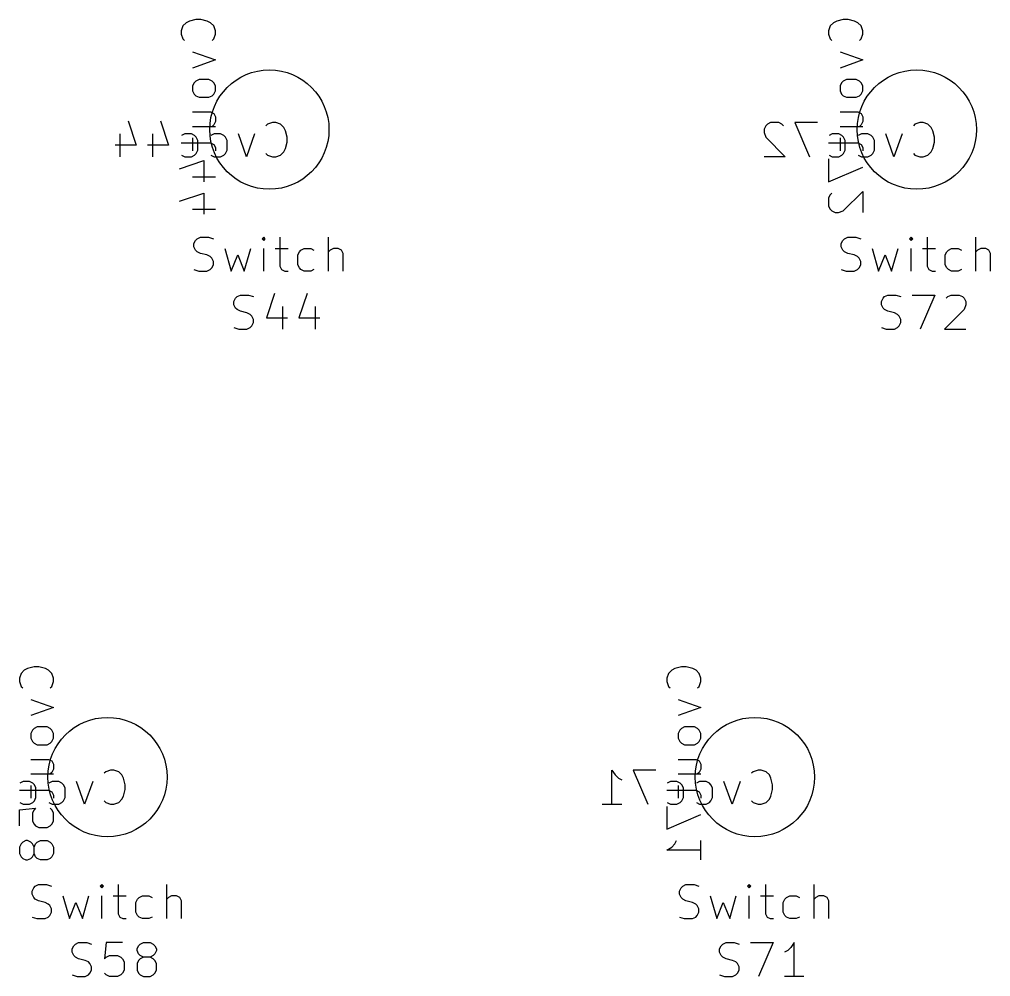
# Model space of a CAD drawing. Extents: x -8 to 301, y -173 to 11.
# Drawn here: x 272.91 to 301.42, y -67.35 to -39.27 of the extents above; entities that cross this region are included whole.
import ezdxf

# ---------------------------------------------------------------- set-up
doc = ezdxf.new("R2010")
doc.units = 0
doc.layers.add('BLACK', color=7, linetype='CONTINUOUS')

msp = doc.modelspace()

# ---------------------------------------------------------------- linework, layer by layer
at = {"layer": 'BLACK', "linetype": 'CONTINUOUS'}
for p, q in [((277.902914, -39.314284), (277.807676, -39.361903)), ((278.09339, -39.266665), (277.902914, -39.314284)), ((278.236247, -39.266665), (278.09339, -39.266665)), ((278.426723, -39.314284), (278.236247, -39.266665)), ((278.521961, -39.361903), (278.426723, -39.314284)), ((296.902914, -39.314284), (296.807676, -39.361903)), ((297.09339, -39.266665), (296.902914, -39.314284)), ((297.236247, -39.266665), (297.09339, -39.266665)), ((297.426723, -39.314284), (297.236247, -39.266665)), ((297.521961, -39.361903), (297.426723, -39.314284)), ((277.712438, -39.457141), (277.664819, -39.599998)), ((277.664819, -39.599998), (277.664819, -39.695236)), ((277.807676, -39.361903), (277.712438, -39.457141)), ((278.6172, -39.457141), (278.521961, -39.361903)), ((278.664819, -39.599998), (278.6172, -39.457141)), ((278.664819, -39.695236), (278.664819, -39.599998)), ((296.712438, -39.457141), (296.664819, -39.599998)), ((296.664819, -39.599998), (296.664819, -39.695236)), ((296.807676, -39.361903), (296.712438, -39.457141)), ((297.6172, -39.457141), (297.521961, -39.361903)), ((297.664819, -39.599998), (297.6172, -39.457141)), ((297.664819, -39.695236), (297.664819, -39.599998)), ((277.664819, -39.695236), (277.712438, -39.838093)), ((277.712438, -39.838093), (277.760057, -39.885712)), ((278.56958, -39.885712), (278.6172, -39.838093)), ((278.6172, -39.838093), (278.664819, -39.695236)), ((296.664819, -39.695236), (296.712438, -39.838093)), ((296.712438, -39.838093), (296.760057, -39.885712)), ((297.56958, -39.885712), (297.6172, -39.838093)), ((297.6172, -39.838093), (297.664819, -39.695236)), ((277.998152, -40.219046), (278.664819, -40.457141)), ((278.664819, -40.457141), (277.998152, -40.695236)), ((296.998152, -40.219046), (297.664819, -40.457141)), ((297.664819, -40.457141), (296.998152, -40.695236)), ((278.188628, -41.02857), (278.09339, -41.076189)), ((278.474342, -41.02857), (278.188628, -41.02857)), ((278.56958, -41.076189), (278.474342, -41.02857)), ((297.188628, -41.02857), (297.09339, -41.076189)), ((297.474342, -41.02857), (297.188628, -41.02857)), ((297.56958, -41.076189), (297.474342, -41.02857)), ((278.045771, -41.123808), (277.998152, -41.219046)), ((277.998152, -41.219046), (277.998152, -41.361903)), ((278.09339, -41.076189), (278.045771, -41.123808)), ((278.6172, -41.123808), (278.56958, -41.076189)), ((278.664819, -41.219046), (278.6172, -41.123808)), ((278.664819, -41.361903), (278.664819, -41.219046)), ((297.045771, -41.123808), (296.998152, -41.219046)), ((296.998152, -41.219046), (296.998152, -41.361903)), ((297.09339, -41.076189), (297.045771, -41.123808)), ((297.6172, -41.123808), (297.56958, -41.076189)), ((297.664819, -41.219046), (297.6172, -41.123808)), ((297.664819, -41.361903), (297.664819, -41.219046)), ((277.998152, -41.361903), (278.045771, -41.457141)), ((278.045771, -41.457141), (278.09339, -41.50476)), ((278.09339, -41.50476), (278.188628, -41.552379)), ((278.188628, -41.552379), (278.474342, -41.552379)), ((278.474342, -41.552379), (278.56958, -41.50476)), ((278.56958, -41.50476), (278.6172, -41.457141)), ((278.6172, -41.457141), (278.664819, -41.361903)), ((296.998152, -41.361903), (297.045771, -41.457141)), ((297.045771, -41.457141), (297.09339, -41.50476)), ((297.09339, -41.50476), (297.188628, -41.552379)), ((297.188628, -41.552379), (297.474342, -41.552379)), ((297.474342, -41.552379), (297.56958, -41.50476)), ((297.56958, -41.50476), (297.6172, -41.457141)), ((297.6172, -41.457141), (297.664819, -41.361903)), ((277.998152, -41.980951), (278.521961, -41.980951)), ((278.521961, -41.980951), (278.6172, -42.02857)), ((278.6172, -42.02857), (278.664819, -42.123808)), ((278.664819, -42.123808), (278.664819, -42.266665)), ((296.998152, -41.980951), (297.521961, -41.980951)), ((297.521961, -41.980951), (297.6172, -42.02857)), ((297.6172, -42.02857), (297.664819, -42.123808)), ((297.664819, -42.123808), (297.664819, -42.266665)), ((276.103332, -42.2472), (276.341427, -42.961485)), ((277.055713, -42.2472), (277.293808, -42.961485)), ((277.998152, -42.409522), (278.664819, -42.409522)), ((278.6172, -42.361903), (278.56958, -42.409522)), ((278.664819, -42.266665), (278.6172, -42.361903)), ((280.198571, -42.342438), (280.150952, -42.390057)), ((280.341428, -42.294819), (280.198571, -42.342438)), ((280.436666, -42.294819), (280.341428, -42.294819)), ((280.579523, -42.342438), (280.436666, -42.294819)), ((280.674761, -42.437676), (280.579523, -42.342438)), ((280.72238, -42.532914), (280.674761, -42.437676)), ((294.817618, -42.390057), (294.769999, -42.485295)), ((294.865237, -42.342438), (294.817618, -42.390057)), ((294.960475, -42.294819), (294.865237, -42.342438)), ((295.19857, -42.294819), (294.960475, -42.294819)), ((295.293808, -42.342438), (295.19857, -42.294819)), ((295.341427, -42.390057), (295.293808, -42.342438)), ((296.341427, -42.294819), (295.674761, -42.294819)), ((295.674761, -42.294819), (296.103332, -43.294819)), ((296.998152, -42.409522), (297.664819, -42.409522)), ((297.6172, -42.361903), (297.56958, -42.409522)), ((297.664819, -42.266665), (297.6172, -42.361903)), ((299.198571, -42.342438), (299.150952, -42.390057)), ((299.341428, -42.294819), (299.198571, -42.342438)), ((299.436666, -42.294819), (299.341428, -42.294819)), ((299.579523, -42.342438), (299.436666, -42.294819)), ((299.674761, -42.437676), (299.579523, -42.342438)), ((299.72238, -42.532914), (299.674761, -42.437676)), ((275.865237, -42.628152), (275.865237, -43.294819)), ((276.817618, -42.628152), (276.817618, -43.294819)), ((277.769999, -42.628152), (277.674761, -42.675771)), ((277.960475, -42.628152), (277.769999, -42.628152)), ((278.055713, -42.675771), (277.960475, -42.628152)), ((277.998152, -42.742856), (277.998152, -43.123808)), ((278.103332, -42.72339), (278.055713, -42.675771)), ((278.150951, -42.818628), (278.103332, -42.72339)), ((278.627142, -42.628152), (278.531904, -42.675771)), ((278.817618, -42.628152), (278.627142, -42.628152)), ((278.912856, -42.675771), (278.817618, -42.628152)), ((278.960475, -42.72339), (278.912856, -42.675771)), ((279.008094, -42.818628), (278.960475, -42.72339)), ((279.579523, -43.294819), (279.341428, -42.628152)), ((279.817618, -42.628152), (279.579523, -43.294819)), ((280.769999, -42.72339), (280.72238, -42.532914)), ((280.769999, -42.866247), (280.769999, -42.72339)), ((294.769999, -42.485295), (294.769999, -42.580533)), ((294.769999, -42.580533), (294.817618, -42.72339)), ((294.817618, -42.72339), (295.389046, -43.294819)), ((296.769999, -42.628152), (296.674761, -42.675771)), ((296.960475, -42.628152), (296.769999, -42.628152)), ((297.055713, -42.675771), (296.960475, -42.628152)), ((296.998152, -42.742856), (296.998152, -43.123808)), ((297.103332, -42.72339), (297.055713, -42.675771)), ((297.150951, -42.818628), (297.103332, -42.72339)), ((297.627142, -42.628152), (297.531904, -42.675771)), ((297.817618, -42.628152), (297.627142, -42.628152)), ((297.912856, -42.675771), (297.817618, -42.628152)), ((297.960475, -42.72339), (297.912856, -42.675771)), ((298.008094, -42.818628), (297.960475, -42.72339)), ((298.579523, -43.294819), (298.341428, -42.628152)), ((298.817618, -42.628152), (298.579523, -43.294819)), ((299.769999, -42.72339), (299.72238, -42.532914)), ((299.769999, -42.866247), (299.769999, -42.72339)), ((276.341427, -42.961485), (275.72238, -42.961485)), ((277.293808, -42.961485), (276.674761, -42.961485)), ((277.664819, -42.885713), (278.521961, -42.885713)), ((278.150951, -43.104342), (278.150951, -42.818628)), ((278.521961, -42.885713), (278.6172, -42.933332)), ((278.6172, -42.933332), (278.664819, -43.02857)), ((278.664819, -43.02857), (278.664819, -43.123808)), ((279.008094, -43.104342), (279.008094, -42.818628)), ((280.72238, -43.056723), (280.769999, -42.866247)), ((296.664819, -42.885713), (297.521961, -42.885713)), ((297.150951, -43.104342), (297.150951, -42.818628)), ((297.521961, -42.885713), (297.6172, -42.933332)), ((297.6172, -42.933332), (297.664819, -43.02857)), ((297.664819, -43.02857), (297.664819, -43.123808)), ((298.008094, -43.104342), (298.008094, -42.818628)), ((299.72238, -43.056723), (299.769999, -42.866247)), ((277.674761, -43.2472), (277.769999, -43.294819)), ((277.769999, -43.294819), (277.960475, -43.294819)), ((277.960475, -43.294819), (278.055713, -43.2472)), ((278.055713, -43.2472), (278.103332, -43.19958)), ((278.103332, -43.19958), (278.150951, -43.104342)), ((278.531904, -43.2472), (278.627142, -43.294819)), ((278.627142, -43.294819), (278.817618, -43.294819)), ((278.817618, -43.294819), (278.912856, -43.2472)), ((278.912856, -43.2472), (278.960475, -43.19958)), ((278.960475, -43.19958), (279.008094, -43.104342)), ((280.150952, -43.19958), (280.198571, -43.2472)), ((280.198571, -43.2472), (280.341428, -43.294819)), ((280.341428, -43.294819), (280.436666, -43.294819)), ((280.436666, -43.294819), (280.579523, -43.2472)), ((280.579523, -43.2472), (280.674761, -43.151961)), ((280.674761, -43.151961), (280.72238, -43.056723)), ((295.389046, -43.294819), (294.769999, -43.294819)), ((296.674761, -43.2472), (296.769999, -43.294819)), ((296.769999, -43.294819), (296.960475, -43.294819)), ((296.960475, -43.294819), (297.055713, -43.2472)), ((297.055713, -43.2472), (297.103332, -43.19958)), ((297.103332, -43.19958), (297.150951, -43.104342)), ((297.531904, -43.2472), (297.627142, -43.294819)), ((297.627142, -43.294819), (297.817618, -43.294819)), ((297.817618, -43.294819), (297.912856, -43.2472)), ((297.912856, -43.2472), (297.960475, -43.19958)), ((297.960475, -43.19958), (298.008094, -43.104342)), ((299.150952, -43.19958), (299.198571, -43.2472)), ((299.198571, -43.2472), (299.341428, -43.294819)), ((299.341428, -43.294819), (299.436666, -43.294819)), ((299.436666, -43.294819), (299.579523, -43.2472)), ((299.579523, -43.2472), (299.674761, -43.151961)), ((299.674761, -43.151961), (299.72238, -43.056723)), ((277.6172, -43.647618), (278.331485, -43.409523)), ((278.331485, -43.409523), (278.331485, -44.02857)), ((296.664819, -43.361904), (296.664819, -44.02857)), ((296.664819, -44.02857), (297.664819, -43.599999)), ((277.998152, -43.885713), (278.664819, -43.885713)), ((277.6172, -44.599999), (278.331485, -44.361904)), ((278.331485, -44.361904), (278.331485, -44.980951)), ((296.712438, -44.409523), (296.664819, -44.504761)), ((296.760057, -44.361904), (296.712438, -44.409523)), ((297.09339, -44.885713), (297.664819, -44.314285)), ((297.664819, -44.314285), (297.664819, -44.933332)), ((296.664819, -44.504761), (296.664819, -44.742856)), ((296.664819, -44.742856), (296.712438, -44.838094)), ((277.998152, -44.838094), (278.664819, -44.838094)), ((296.712438, -44.838094), (296.760057, -44.885713)), ((296.760057, -44.885713), (296.855295, -44.933332)), ((296.855295, -44.933332), (296.950533, -44.933332)), ((296.950533, -44.933332), (297.09339, -44.885713)), ((278.035714, -45.845295), (278.083333, -45.750057)), ((278.035714, -45.940533), (278.035714, -45.845295)), ((278.083333, -45.750057), (278.130952, -45.702438)), ((278.130952, -45.702438), (278.22619, -45.654819)), ((278.22619, -45.654819), (278.464285, -45.654819)), ((278.464285, -45.654819), (278.607142, -45.702438)), ((280.083333, -45.654819), (280.035714, -45.702438)), ((280.035714, -45.702438), (280.083333, -45.750057)), ((280.130952, -45.702438), (280.083333, -45.654819)), ((280.083333, -45.654819), (280.083333, -45.750057)), ((280.083333, -45.750057), (280.130952, -45.702438)), ((280.559523, -45.654819), (280.559523, -46.511961)), ((281.988095, -46.654819), (281.988095, -45.654819)), ((297.035714, -45.845295), (297.083333, -45.750057)), ((297.035714, -45.940533), (297.035714, -45.845295)), ((297.083333, -45.750057), (297.130952, -45.702438)), ((297.130952, -45.702438), (297.22619, -45.654819)), ((297.22619, -45.654819), (297.464285, -45.654819)), ((297.464285, -45.654819), (297.607142, -45.702438)), ((299.083333, -45.654819), (299.035714, -45.702438)), ((299.035714, -45.702438), (299.083333, -45.750057)), ((299.130952, -45.702438), (299.083333, -45.654819)), ((299.083333, -45.654819), (299.083333, -45.750057)), ((299.083333, -45.750057), (299.130952, -45.702438)), ((299.559523, -45.654819), (299.559523, -46.511961)), ((300.988095, -46.654819), (300.988095, -45.654819)), ((278.083333, -46.035771), (278.035714, -45.940533)), ((278.130952, -46.08339), (278.083333, -46.035771)), ((278.22619, -46.131009), (278.130952, -46.08339)), ((278.416666, -46.178628), (278.22619, -46.131009)), ((278.940476, -45.988152), (279.130952, -46.654819)), ((279.511904, -46.654819), (279.70238, -45.988152)), ((280.083333, -46.654819), (280.083333, -45.988152)), ((280.416666, -45.988152), (280.797618, -45.988152)), ((281.083333, -46.178628), (281.130952, -46.08339)), ((281.130952, -46.08339), (281.178571, -46.035771)), ((281.178571, -46.035771), (281.273809, -45.988152)), ((281.273809, -45.988152), (281.464285, -45.988152)), ((281.464285, -45.988152), (281.559523, -46.035771)), ((282.035714, -46.035771), (281.988095, -46.08339)), ((282.130952, -45.988152), (282.035714, -46.035771)), ((282.273809, -45.988152), (282.130952, -45.988152)), ((282.369047, -46.035771), (282.273809, -45.988152)), ((282.416666, -46.131009), (282.369047, -46.035771)), ((282.416666, -46.654819), (282.416666, -46.131009)), ((297.083333, -46.035771), (297.035714, -45.940533)), ((297.130952, -46.08339), (297.083333, -46.035771)), ((297.22619, -46.131009), (297.130952, -46.08339)), ((297.416666, -46.178628), (297.22619, -46.131009)), ((297.940476, -45.988152), (298.130952, -46.654819)), ((298.511904, -46.654819), (298.70238, -45.988152)), ((299.083333, -46.654819), (299.083333, -45.988152)), ((299.416666, -45.988152), (299.797618, -45.988152)), ((300.083333, -46.178628), (300.130952, -46.08339)), ((300.130952, -46.08339), (300.178571, -46.035771)), ((300.178571, -46.035771), (300.273809, -45.988152)), ((300.273809, -45.988152), (300.464285, -45.988152)), ((300.464285, -45.988152), (300.559523, -46.035771)), ((301.035714, -46.035771), (300.988095, -46.08339)), ((301.130952, -45.988152), (301.035714, -46.035771)), ((301.273809, -45.988152), (301.130952, -45.988152)), ((301.369047, -46.035771), (301.273809, -45.988152)), ((301.416666, -46.131009), (301.369047, -46.035771)), ((301.416666, -46.654819), (301.416666, -46.131009)), ((278.511904, -46.226247), (278.416666, -46.178628)), ((278.559523, -46.273866), (278.511904, -46.226247)), ((278.607142, -46.369104), (278.559523, -46.273866)), ((278.607142, -46.464342), (278.607142, -46.369104)), ((279.130952, -46.654819), (279.321428, -46.178628)), ((279.321428, -46.178628), (279.511904, -46.654819)), ((281.083333, -46.464342), (281.083333, -46.178628)), ((297.511904, -46.226247), (297.416666, -46.178628)), ((297.559523, -46.273866), (297.511904, -46.226247)), ((297.607142, -46.369104), (297.559523, -46.273866)), ((297.607142, -46.464342), (297.607142, -46.369104)), ((298.130952, -46.654819), (298.321428, -46.178628)), ((298.321428, -46.178628), (298.511904, -46.654819)), ((300.083333, -46.464342), (300.083333, -46.178628)), ((278.035714, -46.6072), (278.178571, -46.654819)), ((278.178571, -46.654819), (278.416666, -46.654819)), ((278.416666, -46.654819), (278.511904, -46.6072)), ((278.511904, -46.6072), (278.559523, -46.55958)), ((278.559523, -46.55958), (278.607142, -46.464342)), ((280.559523, -46.511961), (280.607142, -46.6072)), ((280.607142, -46.6072), (280.70238, -46.654819)), ((280.70238, -46.654819), (280.797618, -46.654819)), ((281.130952, -46.55958), (281.083333, -46.464342)), ((281.178571, -46.6072), (281.130952, -46.55958)), ((281.273809, -46.654819), (281.178571, -46.6072)), ((281.464285, -46.654819), (281.273809, -46.654819)), ((281.559523, -46.6072), (281.464285, -46.654819)), ((297.035714, -46.6072), (297.178571, -46.654819)), ((297.178571, -46.654819), (297.416666, -46.654819)), ((297.416666, -46.654819), (297.511904, -46.6072)), ((297.511904, -46.6072), (297.559523, -46.55958)), ((297.559523, -46.55958), (297.607142, -46.464342)), ((299.559523, -46.511961), (299.607142, -46.6072)), ((299.607142, -46.6072), (299.70238, -46.654819)), ((299.70238, -46.654819), (299.797618, -46.654819)), ((300.130952, -46.55958), (300.083333, -46.464342)), ((300.178571, -46.6072), (300.130952, -46.55958)), ((300.273809, -46.654819), (300.178571, -46.6072)), ((300.464285, -46.654819), (300.273809, -46.654819)), ((300.559523, -46.6072), (300.464285, -46.654819)), ((280.402381, -47.3072), (280.164286, -48.021485)), ((281.354762, -47.3072), (281.116667, -48.021485)), ((279.211905, -47.545295), (279.259524, -47.450057)), ((279.211905, -47.640533), (279.211905, -47.545295)), ((279.259524, -47.450057), (279.307143, -47.402438)), ((279.307143, -47.402438), (279.402381, -47.354819)), ((279.402381, -47.354819), (279.640476, -47.354819)), ((279.640476, -47.354819), (279.783333, -47.402438)), ((298.211905, -47.545295), (298.259524, -47.450057)), ((298.211905, -47.640533), (298.211905, -47.545295)), ((298.259524, -47.450057), (298.307143, -47.402438)), ((298.307143, -47.402438), (298.402381, -47.354819)), ((298.402381, -47.354819), (298.640476, -47.354819)), ((298.640476, -47.354819), (298.783333, -47.402438)), ((299.116667, -47.354819), (299.783333, -47.354819)), ((299.783333, -47.354819), (299.354762, -48.354819)), ((300.116667, -47.450057), (300.164286, -47.402438)), ((300.164286, -47.402438), (300.259524, -47.354819)), ((300.259524, -47.354819), (300.497619, -47.354819)), ((300.497619, -47.354819), (300.592857, -47.402438)), ((300.592857, -47.402438), (300.640476, -47.450057)), ((300.640476, -47.450057), (300.688095, -47.545295)), ((300.688095, -47.545295), (300.688095, -47.640533)), ((279.259524, -47.735771), (279.211905, -47.640533)), ((279.307143, -47.78339), (279.259524, -47.735771)), ((279.402381, -47.831009), (279.307143, -47.78339)), ((279.592857, -47.878628), (279.402381, -47.831009)), ((279.688095, -47.926247), (279.592857, -47.878628)), ((280.640476, -47.688152), (280.640476, -48.354819)), ((281.592857, -47.688152), (281.592857, -48.354819)), ((298.259524, -47.735771), (298.211905, -47.640533)), ((298.307143, -47.78339), (298.259524, -47.735771)), ((298.402381, -47.831009), (298.307143, -47.78339)), ((298.592857, -47.878628), (298.402381, -47.831009)), ((298.688095, -47.926247), (298.592857, -47.878628)), ((300.640476, -47.78339), (300.069048, -48.354819)), ((300.688095, -47.640533), (300.640476, -47.78339)), ((279.735714, -47.973866), (279.688095, -47.926247)), ((279.783333, -48.069104), (279.735714, -47.973866)), ((279.735714, -48.25958), (279.783333, -48.164342)), ((279.783333, -48.164342), (279.783333, -48.069104)), ((280.164286, -48.021485), (280.783333, -48.021485)), ((281.116667, -48.021485), (281.735714, -48.021485)), ((298.735714, -47.973866), (298.688095, -47.926247)), ((298.783333, -48.069104), (298.735714, -47.973866)), ((298.735714, -48.25958), (298.783333, -48.164342)), ((298.783333, -48.164342), (298.783333, -48.069104)), ((279.211905, -48.3072), (279.354762, -48.354819)), ((279.354762, -48.354819), (279.592857, -48.354819)), ((279.592857, -48.354819), (279.688095, -48.3072)), ((279.688095, -48.3072), (279.735714, -48.25958)), ((298.211905, -48.3072), (298.354762, -48.354819)), ((298.354762, -48.354819), (298.592857, -48.354819)), ((298.592857, -48.354819), (298.688095, -48.3072)), ((298.688095, -48.3072), (298.735714, -48.25958)), ((300.069048, -48.354819), (300.688095, -48.354819)), ((273.057676, -58.361903), (272.962438, -58.457141)), ((273.152914, -58.314284), (273.057676, -58.361903)), ((273.34339, -58.266665), (273.152914, -58.314284)), ((273.486247, -58.266665), (273.34339, -58.266665)), ((273.676723, -58.314284), (273.486247, -58.266665)), ((273.771961, -58.361903), (273.676723, -58.314284)), ((273.8672, -58.457141), (273.771961, -58.361903)), ((292.057676, -58.361903), (291.962438, -58.457141)), ((292.152914, -58.314284), (292.057676, -58.361903)), ((292.34339, -58.266665), (292.152914, -58.314284)), ((292.486247, -58.266665), (292.34339, -58.266665)), ((292.676723, -58.314284), (292.486247, -58.266665)), ((292.771961, -58.361903), (292.676723, -58.314284)), ((292.8672, -58.457141), (292.771961, -58.361903)), ((272.962438, -58.457141), (272.914819, -58.599998)), ((272.914819, -58.599998), (272.914819, -58.695236)), ((272.914819, -58.695236), (272.962438, -58.838093)), ((273.914819, -58.599998), (273.8672, -58.457141)), ((273.8672, -58.838093), (273.914819, -58.695236)), ((273.914819, -58.695236), (273.914819, -58.599998)), ((291.962438, -58.457141), (291.914819, -58.599998)), ((291.914819, -58.599998), (291.914819, -58.695236)), ((291.914819, -58.695236), (291.962438, -58.838093)), ((292.914819, -58.599998), (292.8672, -58.457141)), ((292.8672, -58.838093), (292.914819, -58.695236)), ((292.914819, -58.695236), (292.914819, -58.599998)), ((272.962438, -58.838093), (273.010057, -58.885712)), ((273.81958, -58.885712), (273.8672, -58.838093)), ((291.962438, -58.838093), (292.010057, -58.885712)), ((292.81958, -58.885712), (292.8672, -58.838093)), ((273.248152, -59.219046), (273.914819, -59.457141)), ((292.248152, -59.219046), (292.914819, -59.457141)), ((273.914819, -59.457141), (273.248152, -59.695236)), ((292.914819, -59.457141), (292.248152, -59.695236)), ((273.295771, -60.123808), (273.248152, -60.219046)), ((273.34339, -60.076189), (273.295771, -60.123808)), ((273.438628, -60.02857), (273.34339, -60.076189)), ((273.724342, -60.02857), (273.438628, -60.02857)), ((273.81958, -60.076189), (273.724342, -60.02857)), ((273.8672, -60.123808), (273.81958, -60.076189)), ((273.914819, -60.219046), (273.8672, -60.123808)), ((292.295771, -60.123808), (292.248152, -60.219046)), ((292.34339, -60.076189), (292.295771, -60.123808)), ((292.438628, -60.02857), (292.34339, -60.076189)), ((292.724342, -60.02857), (292.438628, -60.02857)), ((292.81958, -60.076189), (292.724342, -60.02857)), ((292.8672, -60.123808), (292.81958, -60.076189)), ((292.914819, -60.219046), (292.8672, -60.123808)), ((273.248152, -60.219046), (273.248152, -60.361903)), ((273.248152, -60.361903), (273.295771, -60.457141)), ((273.8672, -60.457141), (273.914819, -60.361903)), ((273.914819, -60.361903), (273.914819, -60.219046)), ((292.248152, -60.219046), (292.248152, -60.361903)), ((292.248152, -60.361903), (292.295771, -60.457141)), ((292.8672, -60.457141), (292.914819, -60.361903)), ((292.914819, -60.361903), (292.914819, -60.219046)), ((273.295771, -60.457141), (273.34339, -60.50476)), ((273.34339, -60.50476), (273.438628, -60.552379)), ((273.438628, -60.552379), (273.724342, -60.552379)), ((273.724342, -60.552379), (273.81958, -60.50476)), ((273.81958, -60.50476), (273.8672, -60.457141)), ((292.295771, -60.457141), (292.34339, -60.50476)), ((292.34339, -60.50476), (292.438628, -60.552379)), ((292.438628, -60.552379), (292.724342, -60.552379)), ((292.724342, -60.552379), (292.81958, -60.50476)), ((292.81958, -60.50476), (292.8672, -60.457141)), ((273.248152, -60.980951), (273.771961, -60.980951)), ((273.771961, -60.980951), (273.8672, -61.02857)), ((292.248152, -60.980951), (292.771961, -60.980951)), ((292.771961, -60.980951), (292.8672, -61.02857)), ((273.8672, -61.02857), (273.914819, -61.123808)), ((273.914819, -61.266665), (273.8672, -61.361903)), ((273.914819, -61.123808), (273.914819, -61.266665)), ((292.8672, -61.02857), (292.914819, -61.123808)), ((292.914819, -61.266665), (292.8672, -61.361903)), ((292.914819, -61.123808), (292.914819, -61.266665)), ((273.248152, -61.409522), (273.914819, -61.409522)), ((273.8672, -61.361903), (273.81958, -61.409522)), ((275.448571, -61.342438), (275.400952, -61.390057)), ((275.591428, -61.294819), (275.448571, -61.342438)), ((275.686666, -61.294819), (275.591428, -61.294819)), ((275.829523, -61.342438), (275.686666, -61.294819)), ((275.924761, -61.437676), (275.829523, -61.342438)), ((275.97238, -61.532914), (275.924761, -61.437676)), ((276.019999, -61.72339), (275.97238, -61.532914)), ((290.305713, -62.294819), (290.305713, -61.294819)), ((290.305713, -61.294819), (290.400951, -61.437676)), ((290.400951, -61.437676), (290.496189, -61.532914)), ((290.496189, -61.532914), (290.591427, -61.580533)), ((291.591427, -61.294819), (290.924761, -61.294819)), ((290.924761, -61.294819), (291.353332, -62.294819)), ((292.248152, -61.409522), (292.914819, -61.409522)), ((292.8672, -61.361903), (292.81958, -61.409522)), ((294.448571, -61.342438), (294.400952, -61.390057)), ((294.591428, -61.294819), (294.448571, -61.342438)), ((294.686666, -61.294819), (294.591428, -61.294819)), ((294.829523, -61.342438), (294.686666, -61.294819)), ((294.924761, -61.437676), (294.829523, -61.342438)), ((294.97238, -61.532914), (294.924761, -61.437676)), ((295.019999, -61.72339), (294.97238, -61.532914)), ((273.019999, -61.628152), (272.924761, -61.675771)), ((273.210475, -61.628152), (273.019999, -61.628152)), ((273.305713, -61.675771), (273.210475, -61.628152)), ((273.248152, -61.742856), (273.248152, -62.123808)), ((273.353332, -61.72339), (273.305713, -61.675771)), ((273.400951, -61.818628), (273.353332, -61.72339)), ((273.400951, -62.104342), (273.400951, -61.818628)), ((273.877142, -61.628152), (273.781904, -61.675771)), ((274.067618, -61.628152), (273.877142, -61.628152)), ((274.162856, -61.675771), (274.067618, -61.628152)), ((274.210475, -61.72339), (274.162856, -61.675771)), ((274.258094, -61.818628), (274.210475, -61.72339)), ((274.258094, -62.104342), (274.258094, -61.818628)), ((274.829523, -62.294819), (274.591428, -61.628152)), ((275.067618, -61.628152), (274.829523, -62.294819)), ((276.019999, -61.866247), (276.019999, -61.72339)), ((292.019999, -61.628152), (291.924761, -61.675771)), ((292.210475, -61.628152), (292.019999, -61.628152)), ((292.305713, -61.675771), (292.210475, -61.628152)), ((292.248152, -61.742856), (292.248152, -62.123808)), ((292.353332, -61.72339), (292.305713, -61.675771)), ((292.400951, -61.818628), (292.353332, -61.72339)), ((292.400951, -62.104342), (292.400951, -61.818628)), ((292.877142, -61.628152), (292.781904, -61.675771)), ((293.067618, -61.628152), (292.877142, -61.628152)), ((293.162856, -61.675771), (293.067618, -61.628152)), ((293.210475, -61.72339), (293.162856, -61.675771)), ((293.258094, -61.818628), (293.210475, -61.72339)), ((293.258094, -62.104342), (293.258094, -61.818628)), ((293.829523, -62.294819), (293.591428, -61.628152)), ((294.067618, -61.628152), (293.829523, -62.294819)), ((295.019999, -61.866247), (295.019999, -61.72339)), ((272.914819, -61.885713), (273.771961, -61.885713)), ((273.353332, -62.19958), (273.400951, -62.104342)), ((273.771961, -61.885713), (273.8672, -61.933332)), ((273.8672, -61.933332), (273.914819, -62.02857)), ((273.914819, -62.02857), (273.914819, -62.123808)), ((274.210475, -62.19958), (274.258094, -62.104342)), ((275.924761, -62.151961), (275.97238, -62.056723)), ((275.97238, -62.056723), (276.019999, -61.866247)), ((291.914819, -61.885713), (292.771961, -61.885713)), ((292.353332, -62.19958), (292.400951, -62.104342)), ((292.771961, -61.885713), (292.8672, -61.933332)), ((292.8672, -61.933332), (292.914819, -62.02857)), ((292.914819, -62.02857), (292.914819, -62.123808)), ((293.210475, -62.19958), (293.258094, -62.104342)), ((294.924761, -62.151961), (294.97238, -62.056723)), ((294.97238, -62.056723), (295.019999, -61.866247)), ((272.914819, -62.457142), (273.391009, -62.409523)), ((272.924761, -62.2472), (273.019999, -62.294819)), ((273.019999, -62.294819), (273.210475, -62.294819)), ((273.210475, -62.294819), (273.305713, -62.2472)), ((273.305713, -62.2472), (273.353332, -62.19958)), ((273.391009, -62.409523), (273.34339, -62.457142)), ((273.781904, -62.2472), (273.877142, -62.294819)), ((273.8672, -62.457142), (273.81958, -62.409523)), ((273.877142, -62.294819), (274.067618, -62.294819)), ((274.067618, -62.294819), (274.162856, -62.2472)), ((274.162856, -62.2472), (274.210475, -62.19958)), ((275.400952, -62.19958), (275.448571, -62.2472)), ((275.448571, -62.2472), (275.591428, -62.294819)), ((275.591428, -62.294819), (275.686666, -62.294819)), ((275.686666, -62.294819), (275.829523, -62.2472)), ((275.829523, -62.2472), (275.924761, -62.151961)), ((290.019999, -62.294819), (290.591427, -62.294819)), ((291.914819, -62.361904), (291.914819, -63.02857)), ((291.924761, -62.2472), (292.019999, -62.294819)), ((292.019999, -62.294819), (292.210475, -62.294819)), ((292.210475, -62.294819), (292.305713, -62.2472)), ((292.305713, -62.2472), (292.353332, -62.19958)), ((292.781904, -62.2472), (292.877142, -62.294819)), ((292.877142, -62.294819), (293.067618, -62.294819)), ((293.067618, -62.294819), (293.162856, -62.2472)), ((293.162856, -62.2472), (293.210475, -62.19958)), ((294.400952, -62.19958), (294.448571, -62.2472)), ((294.448571, -62.2472), (294.591428, -62.294819)), ((294.591428, -62.294819), (294.686666, -62.294819)), ((294.686666, -62.294819), (294.829523, -62.2472)), ((294.829523, -62.2472), (294.924761, -62.151961)), ((272.914819, -62.933332), (272.914819, -62.457142)), ((273.34339, -62.457142), (273.295771, -62.55238)), ((273.295771, -62.55238), (273.295771, -62.790475)), ((273.914819, -62.55238), (273.8672, -62.457142)), ((273.914819, -62.790475), (273.914819, -62.55238)), ((291.914819, -63.02857), (292.914819, -62.599999)), ((273.295771, -62.790475), (273.34339, -62.885713)), ((273.34339, -62.885713), (273.391009, -62.933332)), ((273.391009, -62.933332), (273.486247, -62.980951)), ((273.486247, -62.980951), (273.724342, -62.980951)), ((273.724342, -62.980951), (273.81958, -62.933332)), ((273.81958, -62.933332), (273.8672, -62.885713)), ((273.8672, -62.885713), (273.914819, -62.790475)), ((272.962438, -63.457142), (272.914819, -63.55238)), ((272.914819, -63.55238), (272.914819, -63.742856)), ((273.010057, -63.409523), (272.962438, -63.457142)), ((273.105295, -63.361904), (273.010057, -63.409523)), ((273.152914, -63.361904), (273.105295, -63.361904)), ((273.248152, -63.409523), (273.152914, -63.361904)), ((273.295771, -63.457142), (273.248152, -63.409523)), ((273.34339, -63.55238), (273.295771, -63.457142)), ((273.34339, -63.55238), (273.391009, -63.457142)), ((273.34339, -63.742856), (273.34339, -63.55238)), ((273.391009, -63.457142), (273.438628, -63.409523)), ((273.438628, -63.409523), (273.533866, -63.361904)), ((273.533866, -63.361904), (273.724342, -63.361904)), ((273.724342, -63.361904), (273.81958, -63.409523)), ((273.81958, -63.409523), (273.8672, -63.457142)), ((273.8672, -63.457142), (273.914819, -63.55238)), ((273.914819, -63.55238), (273.914819, -63.742856)), ((291.914819, -63.647618), (292.057676, -63.55238)), ((292.057676, -63.55238), (292.152914, -63.457142)), ((292.152914, -63.457142), (292.200533, -63.361904)), ((292.914819, -63.933332), (292.914819, -63.361904)), ((272.914819, -63.742856), (272.962438, -63.838094)), ((272.962438, -63.838094), (273.010057, -63.885713)), ((273.248152, -63.885713), (273.295771, -63.838094)), ((273.295771, -63.838094), (273.34339, -63.742856)), ((273.391009, -63.838094), (273.34339, -63.742856)), ((273.438628, -63.885713), (273.391009, -63.838094)), ((273.8672, -63.838094), (273.81958, -63.885713)), ((273.914819, -63.742856), (273.8672, -63.838094)), ((292.914819, -63.647618), (291.914819, -63.647618)), ((273.010057, -63.885713), (273.105295, -63.933332)), ((273.105295, -63.933332), (273.152914, -63.933332)), ((273.152914, -63.933332), (273.248152, -63.885713)), ((273.533866, -63.933332), (273.438628, -63.885713)), ((273.724342, -63.933332), (273.533866, -63.933332)), ((273.81958, -63.885713), (273.724342, -63.933332)), ((273.380952, -64.702438), (273.47619, -64.654819)), ((273.47619, -64.654819), (273.714285, -64.654819)), ((273.714285, -64.654819), (273.857142, -64.702438)), ((275.333333, -64.654819), (275.285714, -64.702438)), ((275.380952, -64.702438), (275.333333, -64.654819)), ((275.333333, -64.654819), (275.333333, -64.750057)), ((275.809523, -64.654819), (275.809523, -65.511961)), ((277.238095, -65.654819), (277.238095, -64.654819)), ((292.380952, -64.702438), (292.47619, -64.654819)), ((292.47619, -64.654819), (292.714285, -64.654819)), ((292.714285, -64.654819), (292.857142, -64.702438)), ((294.333333, -64.654819), (294.285714, -64.702438)), ((294.380952, -64.702438), (294.333333, -64.654819)), ((294.333333, -64.654819), (294.333333, -64.750057)), ((294.809523, -64.654819), (294.809523, -65.511961)), ((296.238095, -65.654819), (296.238095, -64.654819)), ((273.285714, -64.845295), (273.333333, -64.750057)), ((273.285714, -64.940533), (273.285714, -64.845295)), ((273.333333, -65.035771), (273.285714, -64.940533)), ((273.333333, -64.750057), (273.380952, -64.702438)), ((275.285714, -64.702438), (275.333333, -64.750057)), ((275.333333, -64.750057), (275.380952, -64.702438)), ((292.285714, -64.845295), (292.333333, -64.750057)), ((292.285714, -64.940533), (292.285714, -64.845295)), ((292.333333, -65.035771), (292.285714, -64.940533)), ((292.333333, -64.750057), (292.380952, -64.702438)), ((294.285714, -64.702438), (294.333333, -64.750057)), ((294.333333, -64.750057), (294.380952, -64.702438)), ((273.380952, -65.08339), (273.333333, -65.035771)), ((273.47619, -65.131009), (273.380952, -65.08339)), ((273.666666, -65.178628), (273.47619, -65.131009)), ((273.761904, -65.226247), (273.666666, -65.178628)), ((273.809523, -65.273866), (273.761904, -65.226247)), ((274.190476, -64.988152), (274.380952, -65.654819)), ((274.380952, -65.654819), (274.571428, -65.178628)), ((274.571428, -65.178628), (274.761904, -65.654819)), ((274.761904, -65.654819), (274.95238, -64.988152)), ((275.333333, -65.654819), (275.333333, -64.988152)), ((275.666666, -64.988152), (276.047618, -64.988152)), ((276.333333, -65.178628), (276.380952, -65.08339)), ((276.333333, -65.464342), (276.333333, -65.178628)), ((276.380952, -65.08339), (276.428571, -65.035771)), ((276.428571, -65.035771), (276.523809, -64.988152)), ((276.523809, -64.988152), (276.714285, -64.988152)), ((276.714285, -64.988152), (276.809523, -65.035771)), ((277.285714, -65.035771), (277.238095, -65.08339)), ((277.380952, -64.988152), (277.285714, -65.035771)), ((277.523809, -64.988152), (277.380952, -64.988152)), ((277.619047, -65.035771), (277.523809, -64.988152)), ((277.666666, -65.131009), (277.619047, -65.035771)), ((277.666666, -65.654819), (277.666666, -65.131009)), ((292.380952, -65.08339), (292.333333, -65.035771)), ((292.47619, -65.131009), (292.380952, -65.08339)), ((292.666666, -65.178628), (292.47619, -65.131009)), ((292.761904, -65.226247), (292.666666, -65.178628)), ((292.809523, -65.273866), (292.761904, -65.226247)), ((293.190476, -64.988152), (293.380952, -65.654819)), ((293.380952, -65.654819), (293.571428, -65.178628)), ((293.571428, -65.178628), (293.761904, -65.654819)), ((293.761904, -65.654819), (293.95238, -64.988152)), ((294.333333, -65.654819), (294.333333, -64.988152)), ((294.666666, -64.988152), (295.047618, -64.988152)), ((295.333333, -65.178628), (295.380952, -65.08339)), ((295.333333, -65.464342), (295.333333, -65.178628)), ((295.380952, -65.08339), (295.428571, -65.035771)), ((295.428571, -65.035771), (295.523809, -64.988152)), ((295.523809, -64.988152), (295.714285, -64.988152)), ((295.714285, -64.988152), (295.809523, -65.035771)), ((296.285714, -65.035771), (296.238095, -65.08339)), ((296.380952, -64.988152), (296.285714, -65.035771)), ((296.523809, -64.988152), (296.380952, -64.988152)), ((296.619047, -65.035771), (296.523809, -64.988152)), ((296.666666, -65.131009), (296.619047, -65.035771)), ((296.666666, -65.654819), (296.666666, -65.131009)), ((273.857142, -65.369104), (273.809523, -65.273866)), ((273.809523, -65.55958), (273.857142, -65.464342)), ((273.857142, -65.464342), (273.857142, -65.369104)), ((275.809523, -65.511961), (275.857142, -65.6072)), ((276.380952, -65.55958), (276.333333, -65.464342)), ((292.857142, -65.369104), (292.809523, -65.273866)), ((292.809523, -65.55958), (292.857142, -65.464342)), ((292.857142, -65.464342), (292.857142, -65.369104)), ((294.809523, -65.511961), (294.857142, -65.6072)), ((295.380952, -65.55958), (295.333333, -65.464342)), ((273.285714, -65.6072), (273.428571, -65.654819)), ((273.428571, -65.654819), (273.666666, -65.654819)), ((273.666666, -65.654819), (273.761904, -65.6072)), ((273.761904, -65.6072), (273.809523, -65.55958)), ((275.857142, -65.6072), (275.95238, -65.654819)), ((275.95238, -65.654819), (276.047618, -65.654819)), ((276.428571, -65.6072), (276.380952, -65.55958)), ((276.523809, -65.654819), (276.428571, -65.6072)), ((276.714285, -65.654819), (276.523809, -65.654819)), ((276.809523, -65.6072), (276.714285, -65.654819)), ((292.285714, -65.6072), (292.428571, -65.654819)), ((292.428571, -65.654819), (292.666666, -65.654819)), ((292.666666, -65.654819), (292.761904, -65.6072)), ((292.761904, -65.6072), (292.809523, -65.55958)), ((294.857142, -65.6072), (294.95238, -65.654819)), ((294.95238, -65.654819), (295.047618, -65.654819)), ((295.428571, -65.6072), (295.380952, -65.55958)), ((295.523809, -65.654819), (295.428571, -65.6072)), ((295.714285, -65.654819), (295.523809, -65.654819)), ((295.809523, -65.6072), (295.714285, -65.654819)), ((274.509524, -66.450057), (274.557143, -66.402438)), ((274.557143, -66.402438), (274.652381, -66.354819)), ((274.652381, -66.354819), (274.890476, -66.354819)), ((274.890476, -66.354819), (275.033333, -66.402438)), ((275.461905, -66.354819), (275.414286, -66.831009)), ((275.938095, -66.354819), (275.461905, -66.354819)), ((276.414286, -66.450057), (276.461905, -66.402438)), ((276.461905, -66.402438), (276.557143, -66.354819)), ((276.557143, -66.354819), (276.747619, -66.354819)), ((276.747619, -66.354819), (276.842857, -66.402438)), ((276.842857, -66.402438), (276.890476, -66.450057)), ((293.509524, -66.450057), (293.557143, -66.402438)), ((293.557143, -66.402438), (293.652381, -66.354819)), ((293.652381, -66.354819), (293.890476, -66.354819)), ((293.890476, -66.354819), (294.033333, -66.402438)), ((294.366667, -66.354819), (295.033333, -66.354819)), ((295.033333, -66.354819), (294.604762, -67.354819)), ((295.652381, -66.354819), (295.557143, -66.497676)), ((295.652381, -67.354819), (295.652381, -66.354819)), ((274.461905, -66.545295), (274.509524, -66.450057)), ((274.461905, -66.640533), (274.461905, -66.545295)), ((274.509524, -66.735771), (274.461905, -66.640533)), ((276.366667, -66.545295), (276.414286, -66.450057)), ((276.366667, -66.592914), (276.366667, -66.545295)), ((276.414286, -66.688152), (276.366667, -66.592914)), ((276.461905, -66.735771), (276.414286, -66.688152)), ((276.890476, -66.688152), (276.842857, -66.735771)), ((276.890476, -66.450057), (276.938095, -66.545295)), ((276.938095, -66.592914), (276.890476, -66.688152)), ((276.938095, -66.545295), (276.938095, -66.592914)), ((293.461905, -66.545295), (293.509524, -66.450057)), ((293.461905, -66.640533), (293.461905, -66.545295)), ((293.509524, -66.735771), (293.461905, -66.640533)), ((295.461905, -66.592914), (295.366667, -66.640533)), ((295.557143, -66.497676), (295.461905, -66.592914)), ((274.557143, -66.78339), (274.509524, -66.735771)), ((274.652381, -66.831009), (274.557143, -66.78339)), ((274.842857, -66.878628), (274.652381, -66.831009)), ((274.938095, -66.926247), (274.842857, -66.878628)), ((274.985714, -66.973866), (274.938095, -66.926247)), ((275.033333, -67.069104), (274.985714, -66.973866)), ((275.414286, -66.831009), (275.461905, -66.78339)), ((275.461905, -66.78339), (275.557143, -66.735771)), ((275.557143, -66.735771), (275.795238, -66.735771)), ((275.795238, -66.735771), (275.890476, -66.78339)), ((275.890476, -66.78339), (275.938095, -66.831009)), ((275.938095, -66.831009), (275.985714, -66.926247)), ((275.985714, -66.926247), (275.985714, -67.164342)), ((276.414286, -66.878628), (276.366667, -66.973866)), ((276.366667, -66.973866), (276.366667, -67.164342)), ((276.461905, -66.831009), (276.414286, -66.878628)), ((276.557143, -66.78339), (276.461905, -66.735771)), ((276.557143, -66.78339), (276.461905, -66.831009)), ((276.747619, -66.78339), (276.557143, -66.78339)), ((276.842857, -66.735771), (276.747619, -66.78339)), ((276.842857, -66.831009), (276.747619, -66.78339)), ((276.890476, -66.878628), (276.842857, -66.831009)), ((276.938095, -66.973866), (276.890476, -66.878628)), ((276.938095, -67.164342), (276.938095, -66.973866)), ((293.557143, -66.78339), (293.509524, -66.735771)), ((293.652381, -66.831009), (293.557143, -66.78339)), ((293.842857, -66.878628), (293.652381, -66.831009)), ((293.938095, -66.926247), (293.842857, -66.878628)), ((293.985714, -66.973866), (293.938095, -66.926247)), ((294.033333, -67.069104), (293.985714, -66.973866)), ((274.938095, -67.3072), (274.985714, -67.25958)), ((274.985714, -67.25958), (275.033333, -67.164342)), ((275.033333, -67.164342), (275.033333, -67.069104)), ((275.461905, -67.3072), (275.414286, -67.25958)), ((275.938095, -67.25958), (275.890476, -67.3072)), ((275.985714, -67.164342), (275.938095, -67.25958)), ((276.366667, -67.164342), (276.414286, -67.25958)), ((276.414286, -67.25958), (276.461905, -67.3072)), ((276.842857, -67.3072), (276.890476, -67.25958)), ((276.890476, -67.25958), (276.938095, -67.164342)), ((293.938095, -67.3072), (293.985714, -67.25958)), ((293.985714, -67.25958), (294.033333, -67.164342)), ((294.033333, -67.164342), (294.033333, -67.069104)), ((274.461905, -67.3072), (274.604762, -67.354819)), ((274.604762, -67.354819), (274.842857, -67.354819)), ((274.842857, -67.354819), (274.938095, -67.3072)), ((275.557143, -67.354819), (275.461905, -67.3072)), ((275.795238, -67.354819), (275.557143, -67.354819)), ((275.890476, -67.3072), (275.795238, -67.354819)), ((276.461905, -67.3072), (276.557143, -67.354819)), ((276.557143, -67.354819), (276.747619, -67.354819)), ((276.747619, -67.354819), (276.842857, -67.3072)), ((293.461905, -67.3072), (293.604762, -67.354819)), ((293.604762, -67.354819), (293.842857, -67.354819)), ((293.842857, -67.354819), (293.938095, -67.3072)), ((295.938095, -67.354819), (295.366667, -67.354819))]:
    msp.add_line(p, q, dxfattribs=at)
at = {"layer": 'BLACK'}
for centre in [(280.25, -42.5), (299.25, -42.5), (275.5, -61.5), (294.5, -61.5)]:
    msp.add_circle(centre, 1.75, dxfattribs=at)

doc.saveas('drawing.dxf')
